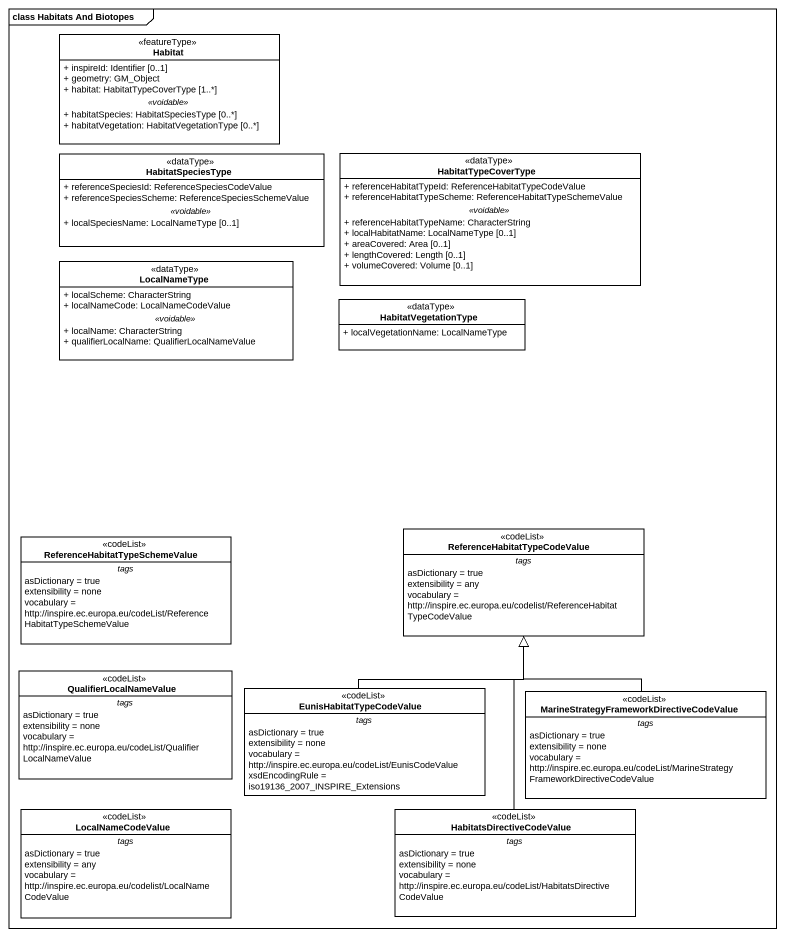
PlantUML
@startuml
mainframe class Habitats And Biotopes
hide circle
hide empty members
skinparam classAttributeIconSize 0
class Habitat <<featureType>> {
  + inspireId: Identifier [0..1]
  + geometry: GM_Object
  + habitat: HabitatTypeCoverType [1..*]
  .. <<voidable>> ..
  + habitatSpecies: HabitatSpeciesType [0..*]
  + habitatVegetation: HabitatVegetationType [0..*]
}
class HabitatTypeCoverType <<dataType>> {
  + referenceHabitatTypeId: ReferenceHabitatTypeCodeValue
  + referenceHabitatTypeScheme: ReferenceHabitatTypeSchemeValue
  .. <<voidable>> ..
  + referenceHabitatTypeName: CharacterString
  + localHabitatName: LocalNameType [0..1]
  + areaCovered: Area [0..1]
  + lengthCovered: Length [0..1]
  + volumeCovered: Volume [0..1]
}
class HabitatSpeciesType <<dataType>> {
  + referenceSpeciesId: ReferenceSpeciesCodeValue
  + referenceSpeciesScheme: ReferenceSpeciesSchemeValue
  .. <<voidable>> ..
  + localSpeciesName: LocalNameType [0..1]
}
class LocalNameType <<dataType>> {
  + localScheme: CharacterString
  + localNameCode: LocalNameCodeValue
  .. <<voidable>> ..
  + localName: CharacterString
  + qualifierLocalName: QualifierLocalNameValue
}
class HabitatVegetationType <<dataType>> {
  + localVegetationName: LocalNameType
}
class "ReferenceHabitatTypeSchemeValue" as ReferenceHabitatTypeSchemeVa <<codeList>> {
  -- tags --
  asDictionary = true
  extensibility = none
  vocabulary = http://inspire.ec.europa.eu/codeList/ReferenceHabitatTypeSchemeValue
}
class "ReferenceHabitatTypeCodeValue" as ReferenceHabitatTypeCodeValu <<codeList>> {
  -- tags --
  asDictionary = true
  extensibility = any
  vocabulary = http://inspire.ec.europa.eu/codelist/ReferenceHabitatTypeCodeValue
}
class QualifierLocalNameValue <<codeList>> {
  -- tags --
  asDictionary = true
  extensibility = none
  vocabulary = http://inspire.ec.europa.eu/codeList/QualifierLocalNameValue
}
class EunisHabitatTypeCodeValue <<codeList>> {
  -- tags --
  asDictionary = true
  extensibility = none
  vocabulary = http://inspire.ec.europa.eu/codeList/EunisCodeValue
  xsdEncodingRule = iso19136_2007_INSPIRE_Extensions
}
class "MarineStrategyFrameworkDirectiveCodeValue" as MarineStrategyFrameworkDirec <<codeList>> {
  -- tags --
  asDictionary = true
  extensibility = none
  vocabulary = http://inspire.ec.europa.eu/codeList/MarineStrategyFrameworkDirectiveCodeValue
}
class LocalNameCodeValue <<codeList>> {
  -- tags --
  asDictionary = true
  extensibility = any
  vocabulary = http://inspire.ec.europa.eu/codelist/LocalNameCodeValue
}
class HabitatsDirectiveCodeValue <<codeList>> {
  -- tags --
  asDictionary = true
  extensibility = none
  vocabulary = http://inspire.ec.europa.eu/codeList/HabitatsDirectiveCodeValue
}
EunisHabitatTypeCodeValue -up-|> ReferenceHabitatTypeCodeValu
MarineStrategyFrameworkDirec -up-|> ReferenceHabitatTypeCodeValu
HabitatsDirectiveCodeValue -up-|> ReferenceHabitatTypeCodeValu
@enduml
